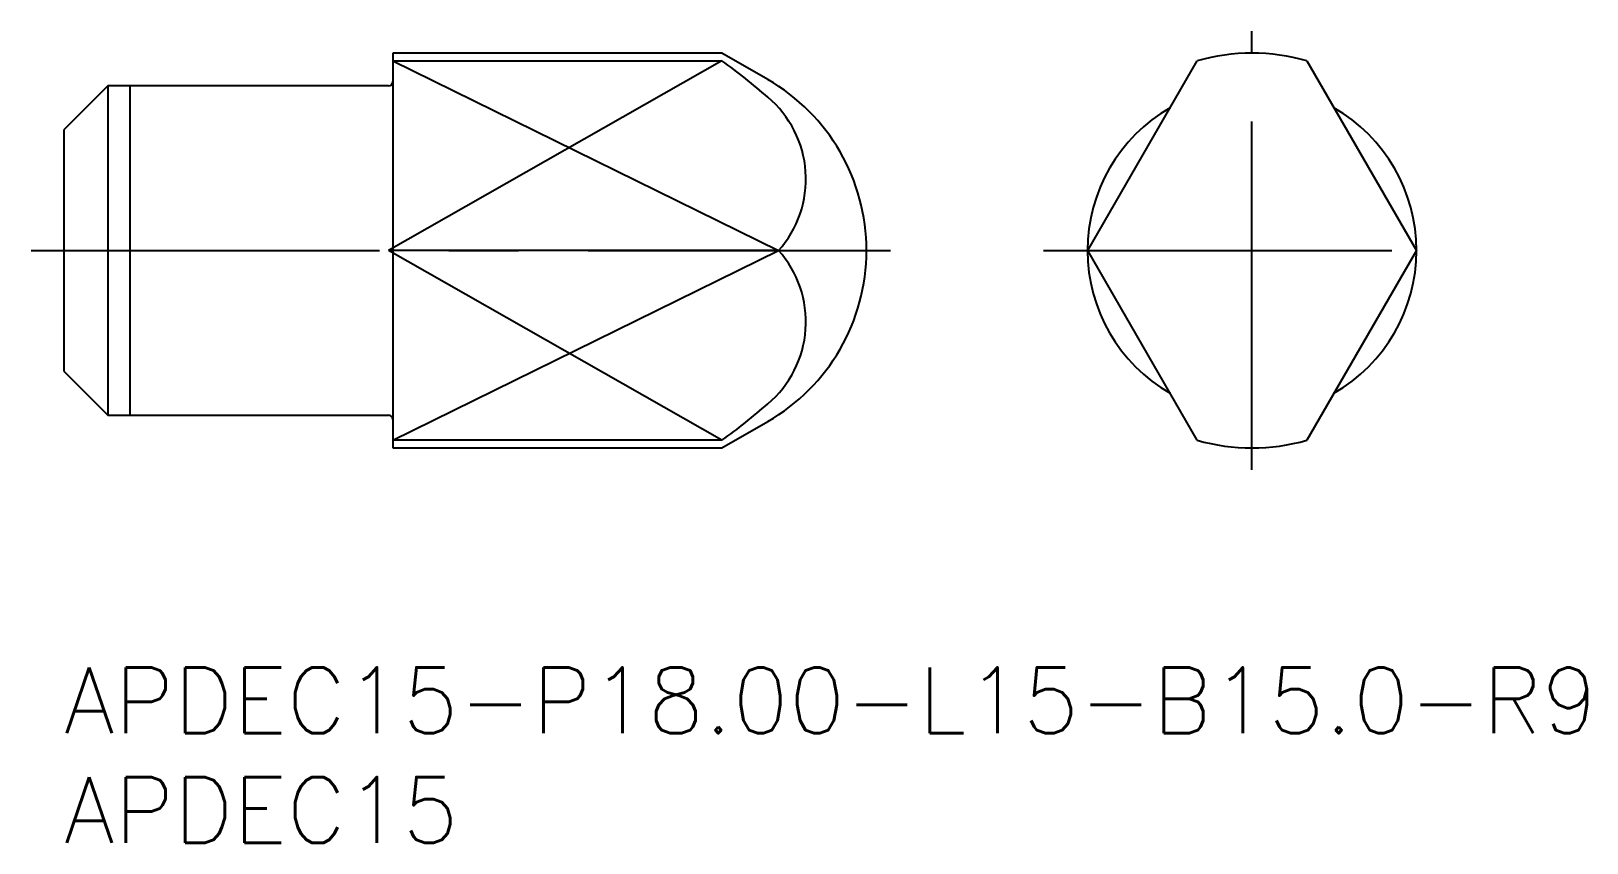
# Model space of a CAD drawing. Extents: x -1.5 to 69.4, y -8 to 29.
import ezdxf

# ---------------------------------------------------------------- set-up
doc = ezdxf.new("R2010")
doc.units = 0
doc.header["$LTSCALE"] = 0.5
doc.linetypes.add('CENTER', pattern=[50.8, 31.75, -6.35, 6.35, -6.35])
for name, color, linetype in [('MSM_CENTER', 1, 'CENTER'), ('MSM_CONTINUOUS', 7, 'CONTINUOUS'), ('MSM_NARROW', 5, 'CONTINUOUS'), ('MSM_PART_NUMBER', 7, 'CONTINUOUS')]:
    doc.layers.add(name, color=color, linetype=linetype)
doc.styles.get("Standard").update_dxf_attribs({"font": 'txt.shx', "height": 1, "bigfont": 'bigfont.shx'})

# ---------------------------------------------------------------- blocks, each defined once
blk = doc.blocks.new('*U14')
at = {"layer": 'MSM_PART_NUMBER'}
blk.add_text('APDEC15-P18.00-L15-B15.0-R9', height=3, dxfattribs=at).set_placement((0, -3))
blk = doc.blocks.new('*U15')
at = {"layer": 'MSM_PART_NUMBER'}
blk.add_text('APDEC15', height=3, dxfattribs=at).set_placement((0, -8))

msp = doc.modelspace()

# ---------------------------------------------------------------- linework, layer by layer
at = {"layer": 'MSM_CENTER'}
for p, q in [((54.162, 9), (54.162, 29)), ((-1.495, 19), (37.678, 19)), ((44.662, 19), (63.662, 19))]:
    msp.add_line(p, q, dxfattribs=at)
at = {"layer": 'MSM_CONTINUOUS'}
for p, q in [((30, 28), (15, 28)), ((15, 28), (15, 10)), ((32.088, 26.794), (30, 28)), ((15, 27.646), (29.999, 27.646)), ((46.671, 19), (51.662, 27.646)), ((56.662, 27.646), (61.654, 19)), ((2, 26.5), (0, 24.5)), ((14.8, 26.5), (2, 26.5)), ((2, 26.5), (2, 11.5)), ((0, 24.5), (0, 13.5)), ((32.576, 19), (14.8, 19)), ((51.662, 10.354), (46.671, 19)), ((61.654, 19), (56.662, 10.354)), ((0, 13.5), (2, 11.5)), ((2, 11.5), (14.8, 11.5)), ((30, 10), (32.088, 11.206)), ((29.999, 10.354), (15, 10.354)), ((15, 10), (30, 10))]:
    msp.add_line(p, q, dxfattribs=at)
for centre, radius, start, end in [((54.162, 19), 9, 73.87238, 106.12762), ((15.653, 7.46), 24.764, 48.42008, 54.59845), ((14.8, 26.7), 0.2, 270, 0), ((27.588, 19), 9, 300, 60), ((28.958, 22.257), 4.868, 318.0048, 49.98013), ((54.162, 19), 7.5, 119.88983, 240.11017), ((54.162, 19), 7.5, 299.88983, 60.11017), ((28.958, 15.743), 4.868, 310.01987, 41.9952), ((14.8, 11.3), 0.2, 0, 90), ((15.653, 30.54), 24.764, 305.40155, 311.57992), ((54.162, 19), 9, 253.87238, 286.12762)]:
    msp.add_arc(centre, radius, start, end, dxfattribs=at)
at = {"layer": 'MSM_NARROW'}
for p, q in [((29.999, 27.646), (14.8, 19)), ((15, 27.646), (32.576, 19)), ((3, 26.5), (3, 11.5)), ((29.999, 10.354), (14.8, 19)), ((15, 10.354), (32.576, 19))]:
    msp.add_line(p, q, dxfattribs=at)

# ---------------------------------------------------------------- block references
at = {"layer": 'MSM_CONTINUOUS'}
for name in ['*U14', '*U15']:
    msp.add_blockref(name, (0, 0), dxfattribs=at)

doc.saveas('drawing.dxf')
